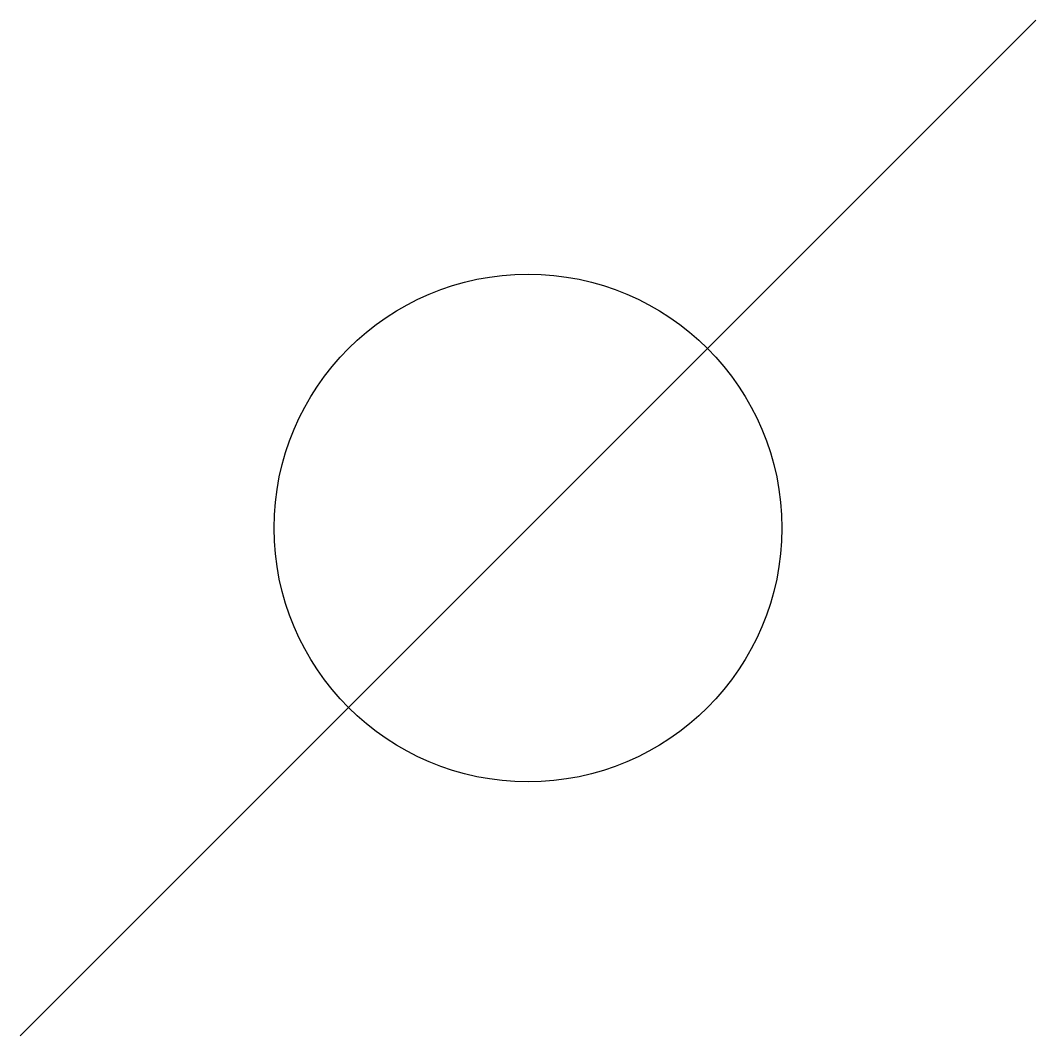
# Model space of a CAD drawing. Header units: metres. Extents: x 9 to 19, y 9 to 19.
import ezdxf

# ---------------------------------------------------------------- set-up
doc = ezdxf.new("R2010")
doc.units = ezdxf.units.M

# ---------------------------------------------------------------- blocks, each defined once
blk = doc.blocks.new('BLOCK_L10')
blk.add_line((0, 0), (10, 10))
blk.add_circle((5, 5), 2.5)
blk = doc.blocks.new('BLOCK_L9')
blk.add_blockref('BLOCK_L10', (1, 1))
blk = doc.blocks.new('BLOCK_L8')
blk.add_blockref('BLOCK_L9', (1, 1))
blk = doc.blocks.new('BLOCK_L7')
blk.add_blockref('BLOCK_L8', (1, 1))
blk = doc.blocks.new('BLOCK_L6')
blk.add_blockref('BLOCK_L7', (1, 1))
blk = doc.blocks.new('BLOCK_L5')
blk.add_blockref('BLOCK_L6', (1, 1))
blk = doc.blocks.new('BLOCK_L4')
blk.add_blockref('BLOCK_L5', (1, 1))
blk = doc.blocks.new('BLOCK_L3')
blk.add_blockref('BLOCK_L4', (1, 1))
blk = doc.blocks.new('BLOCK_L2')
blk.add_blockref('BLOCK_L3', (1, 1))
blk = doc.blocks.new('BLOCK_L1')
blk.add_blockref('BLOCK_L2', (1, 1))

msp = doc.modelspace()

# ---------------------------------------------------------------- block references
msp.add_blockref('BLOCK_L1', (0, 0))

doc.saveas('drawing.dxf')
